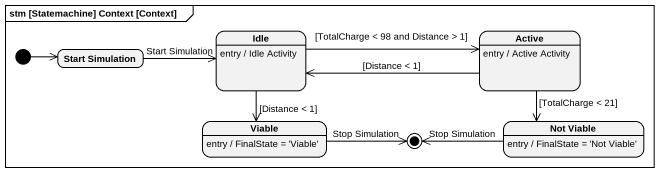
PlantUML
@startuml
mainframe stm [Statemachine] Context [Context]
hide empty description
state "Start Simulation" as Start_Simulation
state Idle
Idle : entry / Idle Activity
state Active
Active : entry / Active Activity
state Viable
Viable : entry / FinalState = 'Viable'
state "Not Viable" as Not_Viable
Not_Viable : entry / FinalState = 'Not Viable'
[*] -right-> Start_Simulation
Start_Simulation -right-> Idle : Start Simulation
Idle -right-> Active : [TotalCharge < 98 and Distance > 1]
Idle --> Viable : [Distance < 1]
Active -left-> Idle : [Distance < 1]
Active --> Not_Viable : [TotalCharge < 21]
Viable -right-> [*] : Stop Simulation
Not_Viable -left-> [*] : Stop Simulation
@enduml
